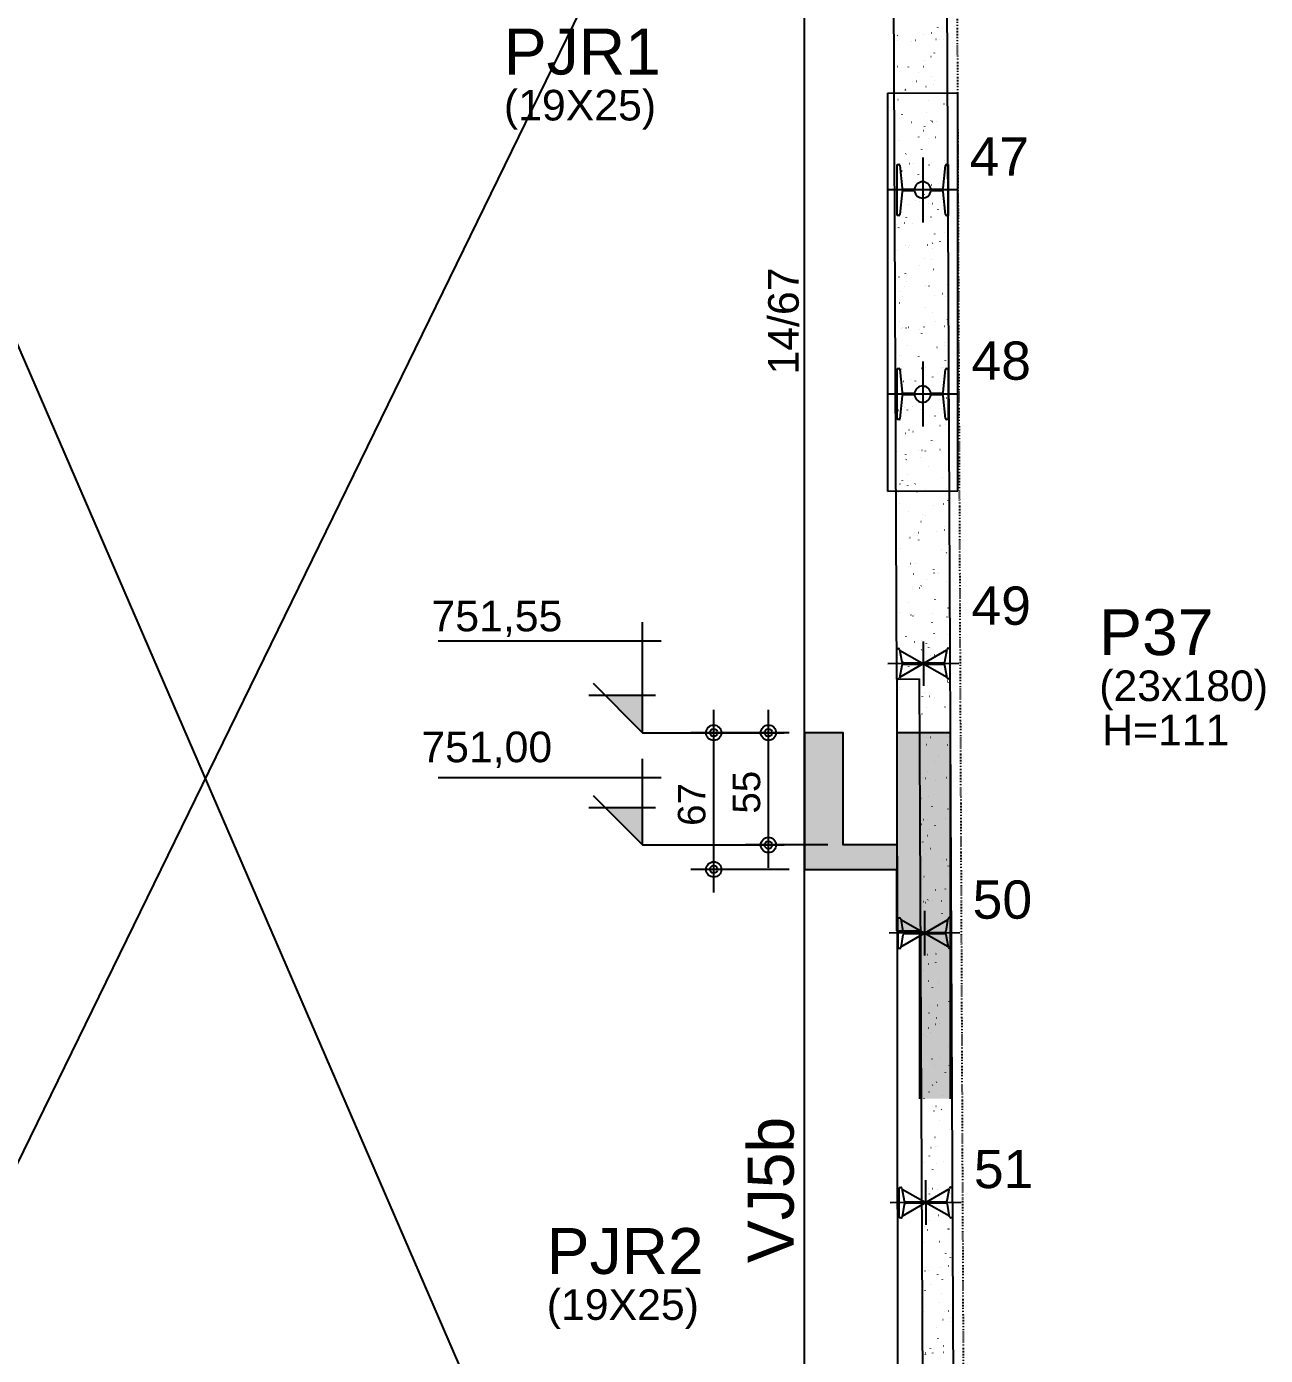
# Model space of a CAD drawing. Header units: millimetres. Extents: x 2609 to 8562, y 1432 to 7136.
# Drawn here: x 7110 to 7717, y 2843 to 3494 of the extents above; entities that cross this region are included whole.
import ezdxf

# ---------------------------------------------------------------- set-up
doc = ezdxf.new("R2010")
doc.units = ezdxf.units.MM
doc.linetypes.add('ESTILO_TQS_0003', pattern=[1.5, 0.5, -0.4, 0.1, -0.5])
for name, color, linetype in [('1', 4, 'Continuous'), ('12', 3, 'Continuous'), ('18', 9, 'Continuous'), ('19', 5, 'Continuous'), ('20', 4, 'Continuous'), ('24', 5, 'ESTILO_TQS_0003'), ('241', 12, 'Continuous'), ('26', 1, 'Continuous'), ('30', 15, 'Continuous'), ('32', 4, 'Continuous'), ('49', 20, 'Continuous'), ('51', 6, 'Continuous'), ('52', 21, 'Continuous'), ('8', 5, 'Continuous'), ('9', 3, 'Continuous')]:
    doc.layers.add(name, color=color, linetype=linetype)
doc.styles.get("Standard").update_dxf_attribs({"font": 'arial.ttf'})

# ---------------------------------------------------------------- blocks, each defined once
blk = doc.blocks.new('_H9EFD498501-003')
for p, q in [((3960.647255, 1777.667208), (3960.692912, 1777.726709)), ((3973.453138, 1778.155459), (3973.52636, 1778.171692)), ((3977.114248, 1778.967107), (3977.18747, 1778.98334)), ((3980.394035, 1781.644035), (3980.403824, 1781.718393)), ((3958.835319, 1775.305846), (3958.835319, 1775.305846)), ((3958.835319, 1775.305846), (3958.835319, 1775.305846)), ((3958.835319, 1775.305846), (3958.835319, 1775.305846)), ((3958.836969, 1774.939072), (3958.836969, 1774.939072)), ((3958.837076, 1774.915156), (3958.837076, 1774.915156)), ((3958.837076, 1774.915156), (3958.837076, 1774.915156)), ((3958.837076, 1774.915156), (3958.837076, 1774.915156)), ((3960.4083, 1775.007678), (3960.483229, 1775.01095)), ((3967.642722, 1774.8276), (3967.652511, 1774.901958)), ((3969.249877, 1775.39371), (3969.324806, 1775.396981)), ((3979.36524, 1775.835356), (3979.440169, 1775.838627)), ((3981.238456, 1775.917142), (3981.313384, 1775.920414)), ((3983.217296, 1775.455368), (3983.262953, 1775.51487)), ((3973.809024, 1765.343799), (3973.882247, 1765.360032)), ((3976.962272, 1767.303662), (3977.00793, 1767.363164)), ((3978.729826, 1769.003113), (3978.739615, 1769.077471)), ((3958.895004, 1762.03744), (3958.895004, 1762.03744)), ((3960.629028, 1762.421864), (3960.702251, 1762.438097)), ((3965.978513, 1762.186678), (3965.988302, 1762.261036)), ((3970.821392, 1759.300711), (3970.867049, 1759.360212)), ((3973.21839, 1762.424539), (3973.264047, 1762.484041)), ((3977.241827, 1757.700641), (3977.251616, 1757.775)), ((3958.927385, 1754.838885), (3958.927385, 1754.838885)), ((3958.927385, 1754.838885), (3958.927385, 1754.838885)), ((3958.927385, 1754.838885), (3958.927385, 1754.838885)), ((3964.566368, 1751.149005), (3964.612025, 1751.208507)), ((3968.077424, 1755.238385), (3968.152353, 1755.241656)), ((3969.950639, 1755.320171), (3970.025568, 1755.323442)), ((3974.531022, 1752.613304), (3974.604244, 1752.629537)), ((3978.192132, 1753.424953), (3978.265354, 1753.441186)), ((3978.792216, 1755.706203), (3978.867145, 1755.709474)), ((3958.952931, 1749.159725), (3958.952931, 1749.159725)), ((3958.952931, 1749.159725), (3958.952931, 1749.159725)), ((3958.952931, 1749.159725), (3958.952931, 1749.159725)), ((3960.822485, 1746.269882), (3960.868142, 1746.329384)), ((3964.490514, 1750.884206), (3964.500304, 1750.958565)), ((3975.651039, 1745.617407), (3975.660828, 1745.691766)), ((3958.97675, 1743.864474), (3958.97675, 1743.864474)), ((3958.97675, 1743.864474), (3958.97675, 1743.864474)), ((3958.97675, 1743.864474), (3958.97675, 1743.864474)), ((3962.899726, 1738.800972), (3962.909516, 1738.87533)), ((3974.886909, 1739.801645), (3974.960131, 1739.817878)), ((3983.392526, 1744.058042), (3983.438183, 1744.117544)), ((3959.010858, 1736.282009), (3959.010858, 1736.282009)), ((3959.017801, 1734.738698), (3959.017801, 1734.738698)), ((3959.017801, 1734.738698), (3959.017801, 1734.738698)), ((3961.706912, 1736.87971), (3961.780135, 1736.895943)), ((3967.5044, 1735.109231), (3967.579329, 1735.112503)), ((3973.98683, 1732.976485), (3973.99662, 1733.050844)), ((3977.137502, 1735.906337), (3977.183159, 1735.965838)), ((3977.619763, 1735.550877), (3977.694692, 1735.554149)), ((3979.492979, 1735.632664), (3979.567907, 1735.635935)), ((3961.235517, 1726.16005), (3961.245307, 1726.234408)), ((3970.996621, 1727.903385), (3971.042278, 1727.962887)), ((3973.393619, 1731.027214), (3973.439277, 1731.086715)), ((3975.608906, 1727.07115), (3975.682128, 1727.087383)), ((3979.270016, 1727.882799), (3979.343238, 1727.899032)), ((3959.068786, 1723.404294), (3959.068786, 1723.404294)), ((3959.068786, 1723.404294), (3959.068786, 1723.404294)), ((3959.068786, 1723.404294), (3959.068786, 1723.404294)), ((3964.741598, 1719.751679), (3964.787255, 1719.811181)), ((3972.498831, 1721.674014), (3972.508621, 1721.748372)), ((3959.108216, 1714.638511), (3959.108216, 1714.638511)), ((3959.108216, 1714.638511), (3959.108216, 1714.638511)), ((3959.108216, 1714.638511), (3959.108216, 1714.638511)), ((3959.118182, 1712.423101), (3959.118182, 1712.423101)), ((3959.118182, 1712.423101), (3959.118182, 1712.423101)), ((3959.118182, 1712.423101), (3959.118182, 1712.423101)), ((3959.747519, 1714.857579), (3959.757308, 1714.931937)), ((3960.997715, 1714.872556), (3961.043372, 1714.932058)), ((3966.331947, 1714.953906), (3966.406876, 1714.957178)), ((3968.205162, 1715.035692), (3968.280091, 1715.038964)), ((3975.964793, 1714.259491), (3976.038015, 1714.275724)), ((3977.046739, 1715.421724), (3977.121668, 1715.424995)), ((3983.567756, 1712.660717), (3983.613413, 1712.720218)), ((3983.659356, 1716.407215), (3983.669146, 1716.481573)), ((3959.126713, 1710.526578), (3959.196909, 1710.54214)), ((3959.128385, 1710.154792), (3959.128385, 1710.154792)), ((3959.128385, 1710.154792), (3959.128385, 1710.154792)), ((3959.128385, 1710.154792), (3959.128385, 1710.154792)), ((3962.784797, 1711.337556), (3962.858019, 1711.353789)), ((3970.908043, 1709.59078), (3970.917833, 1709.665138)), ((3973.568849, 1699.629888), (3973.614506, 1699.68939)), ((3976.68679, 1701.528996), (3976.760012, 1701.545229)), ((3977.312732, 1704.509011), (3977.358389, 1704.568513)), ((3980.3479, 1702.340645), (3980.421123, 1702.356877)), ((3981.995147, 1703.766293), (3982.004937, 1703.840651)), ((3959.18464, 1697.648863), (3959.18464, 1697.648863)), ((3959.18464, 1697.648863), (3959.18464, 1697.648863)), ((3959.198632, 1694.538324), (3959.198632, 1694.538324)), ((3959.198632, 1694.538324), (3959.198632, 1694.538324)), ((3959.479573, 1697.714248), (3959.552795, 1697.730481)), ((3965.758923, 1694.824753), (3965.833852, 1694.828024)), ((3969.243835, 1696.949858), (3969.253624, 1697.024216)), ((3971.171851, 1696.506059), (3971.217508, 1696.565561)), ((3975.874286, 1695.266399), (3975.949215, 1695.26967)), ((3977.747502, 1695.348185), (3977.82243, 1695.351457)), ((3964.916828, 1688.354354), (3964.962485, 1688.413855)), ((3977.042677, 1688.717336), (3977.115899, 1688.733569)), ((3980.507149, 1692.463821), (3980.516938, 1692.53818)), ((3959.242567, 1684.771147), (3959.242567, 1684.771147)), ((3959.242567, 1684.771147), (3959.242567, 1684.771147)), ((3959.242567, 1684.771147), (3959.242567, 1684.771147)), ((3959.259613, 1680.981729), (3959.259613, 1680.981729)), ((3959.259613, 1680.981729), (3959.259613, 1680.981729)), ((3959.259613, 1680.981729), (3959.259613, 1680.981729)), ((3960.201571, 1684.983753), (3960.274793, 1684.999986)), ((3961.172945, 1683.475231), (3961.218602, 1683.534732)), ((3963.862681, 1685.795402), (3963.935903, 1685.811635)), ((3967.755836, 1685.647386), (3967.765625, 1685.721745)), ((3978.916361, 1680.380587), (3978.92615, 1680.454946)), ((3983.742986, 1681.263391), (3983.788643, 1681.322893)), ((3959.289048, 1674.438137), (3959.289048, 1674.438137)), ((3959.289048, 1674.438137), (3959.289048, 1674.438137)), ((3959.289048, 1674.438137), (3959.289048, 1674.438137)), ((3964.58647, 1674.669428), (3964.661399, 1674.672699)), ((3966.165048, 1673.564152), (3966.174837, 1673.63851)), ((3966.459685, 1674.751214), (3966.534614, 1674.754485)), ((3975.301262, 1675.137245), (3975.376191, 1675.140517)), ((3977.487962, 1673.111686), (3977.533619, 1673.171187)), ((3977.764674, 1675.986842), (3977.837897, 1676.003075)), ((3981.425784, 1676.79849), (3981.499007, 1676.814723)), ((3959.300495, 1671.893432), (3959.300495, 1671.893432)), ((3959.300495, 1671.893432), (3959.300495, 1671.893432)), ((3960.557457, 1672.172094), (3960.63068, 1672.188327)), ((3973.744079, 1668.232563), (3973.789736, 1668.292064)), ((3977.252152, 1667.739665), (3977.261941, 1667.814024)), ((3964.500839, 1660.92323), (3964.510628, 1660.997588)), ((3964.940565, 1660.253247), (3965.013787, 1660.26948)), ((3971.347081, 1665.108734), (3971.392738, 1665.168235)), ((3978.120561, 1663.175182), (3978.193783, 1663.191415)), ((3959.358422, 1659.015716), (3959.358422, 1659.015716)), ((3959.358422, 1659.015716), (3959.358422, 1659.015716)), ((3959.358422, 1659.015716), (3959.358422, 1659.015716)), ((3959.379464, 1654.33795), (3959.379464, 1654.33795)), ((3959.379464, 1654.33795), (3959.379464, 1654.33795)), ((3961.279455, 1659.441599), (3961.352677, 1659.457832)), ((3964.013446, 1654.540274), (3964.088375, 1654.543546)), ((3965.092057, 1656.957028), (3965.137714, 1657.01653)), ((3974.128809, 1654.98192), (3974.203738, 1654.985192)), ((3975.764153, 1656.437194), (3975.773942, 1656.511552)), ((3976.002025, 1655.063707), (3976.076953, 1655.066978)), ((3984.843601, 1655.449738), (3984.91853, 1655.45301)), ((3959.401045, 1649.540356), (3959.401045, 1649.540356)), ((3959.401045, 1649.540356), (3959.401045, 1649.540356)), ((3959.401045, 1649.540356), (3959.401045, 1649.540356)), ((3961.348175, 1652.077905), (3961.393832, 1652.137407)), ((3963.01284, 1649.620758), (3963.02263, 1649.695117)), ((3978.842559, 1650.444688), (3978.915781, 1650.460921)), ((3982.503669, 1651.256336), (3982.576891, 1651.272569)), ((3983.918215, 1649.866065), (3983.963873, 1649.925567)), ((3959.416349, 1646.138001), (3959.416349, 1646.138001)), ((3959.416349, 1646.138001), (3959.416349, 1646.138001)), ((3961.635341, 1646.629939), (3961.708564, 1646.646172)), ((3974.173365, 1644.35396), (3974.183155, 1644.428318)), ((3977.663192, 1641.71436), (3977.708849, 1641.773861)), ((3959.46988, 1634.237763), (3959.46988, 1634.237763)), ((3959.46988, 1634.237763), (3959.46988, 1634.237763)), ((3959.46988, 1634.237763), (3959.46988, 1634.237763)), ((3961.422052, 1637.537524), (3961.431842, 1637.611883)), ((3962.840993, 1634.384949), (3962.915922, 1634.38822)), ((3964.714208, 1634.466735), (3964.789137, 1634.470007)), ((3966.018449, 1634.711093), (3966.091671, 1634.727326)), ((3973.555785, 1634.852767), (3973.630714, 1634.856038)), ((3973.919309, 1636.835237), (3973.964966, 1636.894738)), ((3979.198445, 1637.633028), (3979.271667, 1637.649261)), ((3983.671148, 1635.294413), (3983.746077, 1635.297685)), ((3985.260469, 1638.529473), (3985.270258, 1638.603831)), ((3959.474276, 1633.260285), (3959.474276, 1633.260285)), ((3959.474276, 1633.260285), (3959.474276, 1633.260285)), ((3959.474276, 1633.260285), (3959.474276, 1633.260285)), ((3962.357339, 1633.899445), (3962.430561, 1633.915678)), ((3971.522311, 1633.711408), (3971.567968, 1633.77091)), ((3972.509156, 1631.713038), (3972.518946, 1631.787396)), ((3959.520024, 1623.090185), (3959.520024, 1623.090185)), ((3959.757844, 1624.896602), (3959.767633, 1624.970961)), ((3962.713226, 1621.087785), (3962.786448, 1621.104018)), ((3965.267287, 1625.559703), (3965.312944, 1625.619204)), ((3979.920443, 1624.902533), (3979.993665, 1624.918766)), ((3983.581553, 1625.714182), (3983.654775, 1625.730415)), ((3983.77247, 1627.227001), (3983.78226, 1627.30136)), ((3959.532204, 1620.38257), (3959.532204, 1620.38257)), ((3959.532204, 1620.38257), (3959.532204, 1620.38257)), ((3959.542476, 1618.098983), (3959.542476, 1618.098983)), ((3959.542476, 1618.098983), (3959.542476, 1618.098983)), ((3959.542476, 1618.098983), (3959.542476, 1618.098983)), ((3961.523404, 1620.680579), (3961.569062, 1620.740081)), ((3971.021158, 1620.410566), (3971.030947, 1620.484924)), ((3972.383332, 1614.697442), (3972.458261, 1614.700713)), ((3974.256548, 1614.779228), (3974.331476, 1614.7825)), ((3982.181682, 1615.143767), (3982.191472, 1615.218125)), ((3983.098124, 1615.16526), (3983.173053, 1615.168531)), ((3984.093445, 1618.46874), (3984.139102, 1618.528241)), ((3959.560295, 1614.137576), (3959.560295, 1614.137576)), ((3959.560295, 1614.137576), (3959.560295, 1614.137576)), ((3962.267969, 1614.255796), (3962.342897, 1614.259067)), ((3963.435223, 1608.35729), (3963.508445, 1608.373523)), ((3967.096333, 1609.168939), (3967.169555, 1609.185172)), ((3969.43037, 1608.327332), (3969.440159, 1608.40169)), ((3977.838422, 1610.317034), (3977.884079, 1610.376536)), ((3980.276329, 1612.090874), (3980.349552, 1612.107107)), ((3959.590131, 1607.504854), (3959.590131, 1607.504854)), ((3959.590131, 1607.504854), (3959.590131, 1607.504854)), ((3959.590131, 1607.504854), (3959.590131, 1607.504854)), ((3971.697541, 1602.314082), (3971.743198, 1602.373584)), ((3974.094539, 1605.437911), (3974.140196, 1605.497413)), ((3980.517473, 1602.502845), (3980.527263, 1602.577204)), ((3963.79111, 1595.545631), (3963.864332, 1595.561864)), ((3967.766161, 1595.68641), (3967.77595, 1595.760768)), ((3980.998327, 1599.360379), (3981.071549, 1599.376612)), ((3981.925671, 1595.009935), (3982.0006, 1595.013206)), ((3983.798887, 1595.091721), (3983.873815, 1595.094992)), ((3984.659437, 1600.172028), (3984.732659, 1600.188261)), ((3959.648058, 1594.627139), (3959.648058, 1594.627139)), ((3959.648058, 1594.627139), (3959.648058, 1594.627139)), ((3959.650711, 1594.037389), (3959.650711, 1594.037389)), ((3959.650711, 1594.037389), (3959.650711, 1594.037389)), ((3959.650711, 1594.037389), (3959.650711, 1594.037389)), ((3961.095516, 1594.10047), (3961.170444, 1594.103742)), ((3961.698634, 1589.283254), (3961.744291, 1589.342755)), ((3962.968731, 1594.182257), (3963.04366, 1594.185528)), ((3965.442517, 1594.162377), (3965.488174, 1594.221878)), ((3971.810308, 1594.568288), (3971.885237, 1594.57156)), ((3979.029475, 1591.200374), (3979.039264, 1591.274732)), ((3959.683907, 1586.657611), (3959.683907, 1586.657611)), ((3959.683907, 1586.657611), (3959.683907, 1586.657611)), ((3959.683907, 1586.657611), (3959.683907, 1586.657611)), ((3964.513107, 1582.815136), (3964.58633, 1582.831369)), ((3966.278162, 1584.383938), (3966.287951, 1584.458297)), ((3968.174217, 1583.626785), (3968.24744, 1583.643018)), ((3981.354213, 1586.54872), (3981.427436, 1586.564953)), ((3984.268675, 1587.071414), (3984.314332, 1587.130916)), ((3959.705986, 1581.749423), (3959.705986, 1581.749423)), ((3959.705986, 1581.749423), (3959.705986, 1581.749423)), ((3959.705986, 1581.749423), (3959.705986, 1581.749423)), ((3977.438687, 1579.117139), (3977.448476, 1579.191498)), ((3978.013651, 1578.919709), (3978.059309, 1578.97921)), ((3959.741127, 1573.937202), (3959.741127, 1573.937202)), ((3959.741127, 1573.937202), (3959.741127, 1573.937202)), ((3959.763913, 1568.871707), (3959.763913, 1568.871707)), ((3959.763913, 1568.871707), (3959.763913, 1568.871707)), ((3960.522492, 1573.971317), (3960.59742, 1573.974588)), ((3964.687374, 1572.300704), (3964.697164, 1572.375063)), ((3964.868994, 1570.003477), (3964.942216, 1570.01971)), ((3970.637855, 1574.412963), (3970.712784, 1574.416235)), ((3971.872771, 1570.916757), (3971.918428, 1570.976258)), ((3972.51107, 1574.49475), (3972.585999, 1574.498021)), ((3974.269769, 1574.040586), (3974.315426, 1574.100087)), ((3981.352647, 1574.880781), (3981.427576, 1574.884053)), ((3982.076211, 1573.818225), (3982.149433, 1573.834458)), ((3985.737321, 1574.629873), (3985.738248, 1574.630079)), ((3965.617747, 1562.765051), (3965.663404, 1562.824553)), ((3975.774478, 1566.476217), (3975.784267, 1566.550576)), ((3959.82184, 1555.993992), (3959.82184, 1555.993992)), ((3959.82184, 1555.993992), (3959.82184, 1555.993992)), ((3959.82184, 1555.993992), (3959.82184, 1555.993992)), ((3961.873864, 1557.885928), (3961.919521, 1557.94543)), ((3963.023165, 1559.659782), (3963.032955, 1559.734141)), ((3965.590992, 1557.272982), (3965.664214, 1557.289215)), ((3969.252102, 1558.084631), (3969.325324, 1558.100864)), ((3982.432098, 1561.006565), (3982.50532, 1561.022798)), ((3959.825339, 1555.216238), (3959.825339, 1555.216238)), ((3959.825339, 1555.216238), (3959.825339, 1555.216238)), ((3959.825339, 1555.216238), (3959.825339, 1555.216238)), ((3959.831543, 1553.837015), (3959.831543, 1553.837015)), ((3961.223254, 1553.897778), (3961.298183, 1553.90105)), ((3970.064831, 1554.28381), (3970.13976, 1554.287081)), ((3974.286479, 1555.173746), (3974.296269, 1555.248104)), ((3980.180194, 1554.725456), (3980.255123, 1554.728728)), ((3982.05341, 1554.807242), (3982.128338, 1554.810514)), ((3984.443905, 1555.674089), (3984.489562, 1555.73359)), ((3985.447004, 1549.906947), (3985.456793, 1549.981305)), ((3959.879767, 1543.116276), (3959.879767, 1543.116276)), ((3959.879767, 1543.116276), (3959.879767, 1543.116276)), ((3961.535166, 1548.357311), (3961.544956, 1548.431669)), ((3965.946878, 1544.461322), (3966.0201, 1544.477555)), ((3972.695691, 1543.090512), (3972.705481, 1543.16487)), ((3978.188881, 1547.522383), (3978.234538, 1547.581885)), ((3983.154095, 1548.276071), (3983.227317, 1548.292304)), ((3959.944379, 1536.274077), (3959.954168, 1536.348435)), ((3972.048, 1539.519431), (3972.093658, 1539.578933)), ((3974.444999, 1542.64326), (3974.490656, 1542.702761)), ((3983.782795, 1537.266025), (3983.792584, 1537.340383)), ((3959.911663, 1536.025579), (3959.911663, 1536.025579)), ((3959.911663, 1536.025579), (3959.911663, 1536.025579)), ((3959.921959, 1533.736828), (3959.921959, 1533.736828)), ((3959.921959, 1533.736828), (3959.921959, 1533.736828)), ((3959.921959, 1533.736828), (3959.921959, 1533.736828)), ((3959.937695, 1530.238561), (3959.937695, 1530.238561)), ((3959.937695, 1530.238561), (3959.937695, 1530.238561)), ((3959.937695, 1530.238561), (3959.937695, 1530.238561)), ((3965.792977, 1531.367726), (3965.838634, 1531.427227)), ((3966.668876, 1531.730828), (3966.742098, 1531.747061)), ((3968.892378, 1534.128485), (3968.967307, 1534.131756)), ((3970.329986, 1532.542476), (3970.403208, 1532.558709)), ((3970.765593, 1534.210271), (3970.840522, 1534.213543)), ((3971.031482, 1530.44959), (3971.041272, 1530.523948)), ((3979.60717, 1534.596303), (3979.682099, 1534.599574)), ((3983.509982, 1535.464411), (3983.583204, 1535.480644)), ((3959.96677, 1523.774865), (3959.96677, 1523.774865)), ((3959.96677, 1523.774865), (3959.96677, 1523.774865)), ((3959.96677, 1523.774865), (3959.96677, 1523.774865)), ((3962.049094, 1526.488603), (3962.094751, 1526.548104)), ((3982.294796, 1525.963554), (3982.304586, 1526.037912)), ((3984.619135, 1524.276763), (3984.664792, 1524.336264)), ((3959.995622, 1517.360845), (3959.995622, 1517.360845)), ((3959.995622, 1517.360845), (3959.995622, 1517.360845)), ((3967.024762, 1518.919168), (3967.097984, 1518.935401)), ((3969.543484, 1519.147118), (3969.553273, 1519.221477)), ((3984.231979, 1522.733916), (3984.305202, 1522.750149)), ((3960.012374, 1513.636641), (3960.012374, 1513.636641)), ((3960.012374, 1513.636641), (3960.012374, 1513.636641)), ((3968.319354, 1513.999331), (3968.394283, 1514.002603)), ((3974.620228, 1511.245934), (3974.665885, 1511.305436)), ((3978.364111, 1516.125057), (3978.409768, 1516.184559)), ((3978.434717, 1514.440978), (3978.509646, 1514.444249)), ((3980.307933, 1514.522764), (3980.382861, 1514.526035)), ((3980.704008, 1513.880319), (3980.713798, 1513.954678)), ((3960.053549, 1504.48313), (3960.053549, 1504.48313)), ((3960.053549, 1504.48313), (3960.053549, 1504.48313)), ((3960.053549, 1504.48313), (3960.053549, 1504.48313)), ((3967.74676, 1506.188674), (3967.819982, 1506.204907)), ((3967.952696, 1507.063884), (3967.962485, 1507.138243)), ((3971.40787, 1507.000322), (3971.481092, 1507.016555)), ((3972.22323, 1508.122106), (3972.268887, 1508.181607)), ((3984.587866, 1509.922257), (3984.661088, 1509.93849)), ((3965.968207, 1499.9704), (3966.013864, 1500.029901)), ((3979.039799, 1501.239397), (3979.049589, 1501.313756)), ((3960.10279, 1493.536454), (3960.10279, 1493.536454)), ((3960.10279, 1493.536454), (3960.10279, 1493.536454)), ((3960.10279, 1493.536454), (3960.10279, 1493.536454)), ((3960.108201, 1492.333493), (3960.108201, 1492.333493)), ((3960.108201, 1492.333493), (3960.108201, 1492.333493)), ((3960.108201, 1492.333493), (3960.108201, 1492.333493)), ((3960.111476, 1491.605414), (3960.111476, 1491.605414)), ((3960.111476, 1491.605414), (3960.111476, 1491.605414)), ((3962.224324, 1495.091277), (3962.269981, 1495.150778)), ((3966.288487, 1494.422962), (3966.298276, 1494.497321)), ((3967.146901, 1493.844006), (3967.22183, 1493.847278)), ((3968.102646, 1493.377014), (3968.175869, 1493.393247)), ((3969.020116, 1493.925793), (3969.095045, 1493.929064)), ((3977.861693, 1494.311824), (3977.936622, 1494.315096)), ((3984.794365, 1492.879437), (3984.840022, 1492.938939)), ((3985.309864, 1497.191762), (3985.383086, 1497.207995)), ((3977.551801, 1489.936926), (3977.56159, 1490.011284)), ((3978.539341, 1484.727732), (3978.584998, 1484.787233)), ((3985.66575, 1484.380103), (3985.738972, 1484.396336)), ((3960.169404, 1478.727699), (3960.169404, 1478.727699)), ((3960.169404, 1478.727699), (3960.169404, 1478.727699)), ((3960.169404, 1478.727699), (3960.169404, 1478.727699)), ((3964.800488, 1483.120491), (3964.810278, 1483.194849)), ((3968.824644, 1480.646519), (3968.897866, 1480.662752)), ((3972.485754, 1481.458168), (3972.558976, 1481.474401)), ((3974.795458, 1479.848609), (3974.841115, 1479.90811)), ((3975.961013, 1477.853692), (3975.970802, 1477.92805)), ((3960.193206, 1473.436267), (3960.193206, 1473.436267)), ((3960.193206, 1473.436267), (3960.193206, 1473.436267)), ((3966.573877, 1473.714853), (3966.648806, 1473.718124)), ((3972.39846, 1476.72478), (3972.444117, 1476.784281)), ((3976.68924, 1474.156499), (3976.764169, 1474.159771)), ((3978.562456, 1474.238285), (3978.637384, 1474.241557)), ((3960.227331, 1465.849983), (3960.227331, 1465.849983)), ((3960.227331, 1465.849983), (3960.227331, 1465.849983)), ((3963.2097, 1471.037257), (3963.21949, 1471.111615)), ((3966.143436, 1468.573074), (3966.189094, 1468.632576)), ((3969.180531, 1467.83486), (3969.253753, 1467.851093)), ((3974.296804, 1465.21277), (3974.306593, 1465.287128)), ((3960.249633, 1460.89212), (3960.249633, 1460.89212)), ((3960.249633, 1460.89212), (3960.249633, 1460.89212)), ((3960.249633, 1460.89212), (3960.249633, 1460.89212)), ((3961.545491, 1458.396335), (3961.555281, 1458.470693)), ((3962.399554, 1463.693951), (3962.445211, 1463.753453)), ((3984.969595, 1461.482112), (3985.015252, 1461.541613)), ((3985.560118, 1460.726734), (3985.569907, 1460.801092)), ((3961.410061, 1457.367638), (3961.410061, 1457.367638)), ((3971.274463, 1455.408516), (3971.274463, 1455.408516)), ((3971.281625, 1453.816263), (3971.281625, 1453.816263)), ((3971.281625, 1453.816263), (3971.281625, 1453.816263)), ((3972.808805, 1453.910298), (3972.818595, 1453.984657)), ((3973.563638, 1455.916014), (3973.63686, 1455.932247)), ((3976.116216, 1454.027346), (3976.191145, 1454.030617)), ((3978.714571, 1453.330406), (3978.760228, 1453.389908)), ((3986.231579, 1454.468992), (3986.278757, 1454.471052)), ((3972.57369, 1445.327454), (3972.619347, 1445.386956)), ((3974.970688, 1448.451283), (3975.016345, 1448.510785)), ((3983.96933, 1448.643499), (3983.979119, 1448.717858)), ((3971.327117, 1443.702889), (3971.327117, 1443.702889)), ((3971.327117, 1443.702889), (3971.327117, 1443.702889)), ((3971.331671, 1442.690354), (3971.331671, 1442.690354)), ((3971.331671, 1442.690354), (3971.331671, 1442.690354)), ((3971.331671, 1442.690354), (3971.331671, 1442.690354)), ((3971.332389, 1442.5308), (3971.332389, 1442.5308)), ((3971.332389, 1442.5308), (3971.332389, 1442.5308)), ((3971.332389, 1442.5308), (3971.332389, 1442.5308)), ((3971.372039, 1433.716076), (3971.372039, 1433.716076)), ((3971.372039, 1433.716076), (3971.372039, 1433.716076)), ((3971.372039, 1433.716076), (3971.372039, 1433.716076)), ((3974.943763, 1433.872021), (3975.018692, 1433.875292)), ((3976.816979, 1433.953807), (3976.891907, 1433.957078)), ((3982.305121, 1436.002577), (3982.31491, 1436.076936)), ((3985.658555, 1434.339838), (3985.733484, 1434.34311)), ((3971.390316, 1429.653084), (3971.390316, 1429.653084)), ((3974.641522, 1430.37386), (3974.714745, 1430.390092)), ((3985.144824, 1430.084786), (3985.190481, 1430.144288)), ((3978.889801, 1421.93308), (3978.935458, 1421.992582)), ((3980.817122, 1424.700106), (3980.826912, 1424.774464)), ((3971.448242, 1416.775369), (3971.448242, 1416.775369)), ((3971.448242, 1416.775369), (3971.448242, 1416.775369)), ((3971.448242, 1416.775369), (3971.448242, 1416.775369)), ((3971.462454, 1413.615889), (3971.462454, 1413.615889)), ((3971.462454, 1413.615889), (3971.462454, 1413.615889)), ((3972.74892, 1413.930129), (3972.794577, 1413.98963)), ((3974.370739, 1413.742867), (3974.445668, 1413.746139)), ((3975.145918, 1417.053957), (3975.191575, 1417.113459)), ((3979.226334, 1412.616872), (3979.236124, 1412.69123)), ((3984.486102, 1414.184513), (3984.561031, 1414.187785)), ((3986.359318, 1414.2663), (3986.434246, 1414.269571)), ((3971.468546, 1412.261513), (3971.468546, 1412.261513)), ((3971.468546, 1412.261513), (3971.468546, 1412.261513)), ((3971.506168, 1403.897653), (3971.506168, 1403.897653)), ((3971.506168, 1403.897653), (3971.506168, 1403.897653)), ((3971.506168, 1403.897653), (3971.506168, 1403.897653)), ((3972.058296, 1404.020057), (3972.131519, 1404.03629)), ((3975.719406, 1404.831705), (3975.792629, 1404.847938)), ((3977.562125, 1399.97595), (3977.571915, 1400.050308)), ((3971.552868, 1393.515702), (3971.552868, 1393.515702)), ((3971.552868, 1393.515702), (3971.552868, 1393.515702)), ((3971.552868, 1393.515702), (3971.552868, 1393.515702)), ((3973.198286, 1393.587542), (3973.273215, 1393.590813)), ((3975.071502, 1393.669328), (3975.14643, 1393.6726)), ((3983.913078, 1394.05536), (3983.988007, 1394.058631)), ((3985.320054, 1398.68746), (3985.365711, 1398.746962)), ((3971.564095, 1391.019937), (3971.564095, 1391.019937)), ((3971.564095, 1391.019937), (3971.564095, 1391.019937)), ((3972.414183, 1391.208397), (3972.487405, 1391.22463)), ((3976.074127, 1388.673478), (3976.083916, 1388.747837)), ((3979.065031, 1390.535755), (3979.110688, 1390.595256)), ((3971.609975, 1380.820138), (3971.609975, 1380.820138)), ((3971.609975, 1380.820138), (3971.609975, 1380.820138)), ((3972.92415, 1382.532803), (3972.969807, 1382.592305)), ((3975.321148, 1385.656632), (3975.366805, 1385.716133)), ((3971.622021, 1378.142221), (3971.622021, 1378.142221)), ((3971.622021, 1378.142221), (3971.622021, 1378.142221)), ((3971.622021, 1378.142221), (3971.622021, 1378.142221)), ((3973.136181, 1378.477903), (3973.209403, 1378.494136)), ((3974.483339, 1376.590244), (3974.493128, 1376.664602)), ((3976.797291, 1379.289551), (3976.870513, 1379.305784)), ((3982.740625, 1373.900035), (3982.815554, 1373.903306)), ((3984.613841, 1373.981821), (3984.688769, 1373.985093)), ((3971.643283, 1373.415514), (3971.643283, 1373.415514)), ((3971.643283, 1373.415514), (3971.643283, 1373.415514)), ((3972.625262, 1373.458389), (3972.700191, 1373.46166)), ((3985.495284, 1367.290135), (3985.540941, 1367.349636)), ((3985.570442, 1370.765757), (3985.580232, 1370.840116)), ((3971.679948, 1365.264506), (3971.679948, 1365.264506)), ((3971.679948, 1365.264506), (3971.679948, 1365.264506)), ((3972.81913, 1363.949322), (3972.828919, 1364.023681)), ((3973.492067, 1365.666243), (3973.565289, 1365.682476)), ((3971.723305, 1355.625704), (3971.723305, 1355.625704)), ((3975.496378, 1354.259306), (3975.542035, 1354.318808)), ((3979.24026, 1359.138429), (3979.285917, 1359.197931)), ((3984.082444, 1359.463286), (3984.092233, 1359.537644)), ((3971.733697, 1353.315327), (3971.733697, 1353.315327)), ((3971.737874, 1352.38679), (3971.737874, 1352.38679)), ((3971.737874, 1352.38679), (3971.737874, 1352.38679)), ((3971.737874, 1352.38679), (3971.737874, 1352.38679)), ((3971.751405, 1349.378762), (3971.751405, 1349.378762)), ((3971.751405, 1349.378762), (3971.751405, 1349.378762)), ((3973.099379, 1351.135477), (3973.145037, 1351.194979)), ((3973.326025, 1353.38485), (3973.400953, 1353.388121)), ((3974.214065, 1352.935748), (3974.287287, 1352.951981)), ((3977.875175, 1353.747397), (3977.948397, 1353.76363)), ((3982.167601, 1353.770881), (3982.24253, 1353.774153)), ((3982.491656, 1347.380052), (3982.501445, 1347.45441)), ((3971.7958, 1339.509074), (3971.7958, 1339.509074)), ((3971.7958, 1339.509074), (3971.7958, 1339.509074)), ((3974.569951, 1340.124089), (3974.643174, 1340.140322)), ((3980.827447, 1334.73913), (3980.837236, 1334.813488)), ((3985.670514, 1335.892809), (3985.716171, 1335.952311)), ((3971.824112, 1333.21514), (3971.824112, 1333.21514)), ((3971.824112, 1333.21514), (3971.824112, 1333.21514)), ((3971.824112, 1333.21514), (3971.824112, 1333.21514)), ((3978.953059, 1328.205243), (3979.026281, 1328.221476)), ((3980.995148, 1333.615556), (3981.070077, 1333.618828)), ((3982.868364, 1333.697343), (3982.943292, 1333.700614)), ((3971.853727, 1326.631359), (3971.853727, 1326.631359)), ((3971.853727, 1326.631359), (3971.853727, 1326.631359)), ((3971.853727, 1326.631359), (3971.853727, 1326.631359)), ((3975.291949, 1327.393594), (3975.365171, 1327.409827)), ((3975.671607, 1322.861981), (3975.717265, 1322.921482)), ((3979.339448, 1323.436658), (3979.349238, 1323.511017)), ((3979.41549, 1327.741104), (3979.461147, 1327.800605)), ((3971.892834, 1317.937387), (3971.892834, 1317.937387)), ((3971.892834, 1317.937387), (3971.892834, 1317.937387)), ((3973.274609, 1319.738152), (3973.320266, 1319.797653)), ((3971.911653, 1313.753643), (3971.911653, 1313.753643)), ((3971.911653, 1313.753643), (3971.911653, 1313.753643)), ((3971.914526, 1313.114953), (3971.914526, 1313.114953)), ((3971.914526, 1313.114953), (3971.914526, 1313.114953)), ((3975.647835, 1314.581935), (3975.721058, 1314.598168)), ((3977.74866, 1311.353424), (3977.75845, 1311.427782)), ((3980.422124, 1313.486403), (3980.497053, 1313.489674)), ((3980.030943, 1302.663088), (3980.104165, 1302.679321)), ((3985.845744, 1304.495484), (3985.891401, 1304.554985)), ((3971.96958, 1300.875927), (3971.96958, 1300.875927)), ((3971.96958, 1300.875927), (3971.96958, 1300.875927)), ((3971.96958, 1300.875927), (3971.96958, 1300.875927)), ((3976.084451, 1298.712502), (3976.094241, 1298.78686)), ((3976.369833, 1301.85144), (3976.443055, 1301.867673)), ((3979.59072, 1296.343778), (3979.636377, 1296.403279)), ((3972.004941, 1293.014766), (3972.004941, 1293.014766)), ((3972.004941, 1293.014766), (3972.004941, 1293.014766)), ((3972.004941, 1293.014766), (3972.004941, 1293.014766)), ((3975.846837, 1291.464655), (3975.892494, 1291.524156)), ((3976.72572, 1289.03978), (3976.798942, 1289.056013)), ((3979.249671, 1293.331078), (3979.3246, 1293.334349)), ((3981.122887, 1293.412864), (3981.197815, 1293.416136)), ((3972.027506, 1287.998211), (3972.027506, 1287.998211)), ((3972.027506, 1287.998211), (3972.027506, 1287.998211)), ((3972.034263, 1286.496012), (3972.034263, 1286.496012)), ((3972.034263, 1286.496012), (3972.034263, 1286.496012)), ((3973.449839, 1288.340826), (3973.495496, 1288.400328)), ((3974.596453, 1287.410031), (3974.606242, 1287.484389)), ((3977.447717, 1276.309286), (3977.520939, 1276.325519)), ((3981.108827, 1277.120934), (3981.182049, 1277.137167)), ((3985.756977, 1282.143232), (3985.766767, 1282.21759)), ((3972.085432, 1275.120496), (3972.085432, 1275.120496)), ((3972.085432, 1275.120496), (3972.085432, 1275.120496)), ((3972.085432, 1275.120496), (3972.085432, 1275.120496)), ((3972.095355, 1272.914579), (3972.095355, 1272.914579)), ((3972.095355, 1272.914579), (3972.095355, 1272.914579)), ((3973.005665, 1275.326796), (3973.015454, 1275.401155)), ((3978.676647, 1273.201924), (3978.751576, 1273.205196)), ((3984.092768, 1269.50231), (3984.102558, 1269.576668)), ((3986.020974, 1273.098158), (3986.066631, 1273.157659)), ((3972.114938, 1268.561055), (3972.114938, 1268.561055)), ((3972.114938, 1268.561055), (3972.114938, 1268.561055)), ((3977.803604, 1263.497626), (3977.876826, 1263.513859)), ((3979.76595, 1264.946452), (3979.811607, 1265.005954)), ((3972.143359, 1262.24278), (3972.143359, 1262.24278)), ((3972.143359, 1262.24278), (3972.143359, 1262.24278)), ((3973.625069, 1256.9435), (3973.670726, 1257.003002)), ((3976.022067, 1260.067329), (3976.067724, 1260.126831)), ((3982.60477, 1258.199838), (3982.614559, 1258.274197)), ((3972.175692, 1255.054636), (3972.175692, 1255.054636)), ((3972.175692, 1255.054636), (3972.175692, 1255.054636)), ((3972.185769, 1252.814392), (3972.185769, 1252.814392)), ((3972.185769, 1252.814392), (3972.185769, 1252.814392)), ((3972.185769, 1252.814392), (3972.185769, 1252.814392)), ((3977.504194, 1253.046599), (3977.579123, 1253.049871)), ((3978.525601, 1250.767131), (3978.598824, 1250.783364)), ((3979.37741, 1253.128386), (3979.452338, 1253.131657)), ((3982.186711, 1251.57878), (3982.259934, 1251.595013)), ((3972.201285, 1249.365064), (3972.201285, 1249.365064)), ((3972.201285, 1249.365064), (3972.201285, 1249.365064)), ((3972.201285, 1249.365064), (3972.201285, 1249.365064)), ((3981.013982, 1246.116604), (3981.023771, 1246.190962)), ((3978.881488, 1237.955472), (3978.95471, 1237.971705)), ((3986.196203, 1241.700832), (3986.241861, 1241.760334)), ((3972.259212, 1236.487349), (3972.259212, 1236.487349)), ((3972.259212, 1236.487349), (3972.259212, 1236.487349)), ((3972.276184, 1232.714205), (3972.276184, 1232.714205)), ((3972.276184, 1232.714205), (3972.276184, 1232.714205)), ((3976.93117, 1232.917446), (3977.006099, 1232.920717)), ((3979.349773, 1233.475682), (3979.359562, 1233.55004)), ((3979.94118, 1233.549127), (3979.986837, 1233.608628)), ((3987.046533, 1233.359092), (3987.121462, 1233.362364)), ((3973.800299, 1225.546175), (3973.845956, 1225.605676)), ((3976.197297, 1228.670004), (3976.242954, 1228.729505)), ((3979.603486, 1225.224977), (3979.676708, 1225.24121)), ((3983.264596, 1226.036626), (3983.337818, 1226.052859)), ((3972.317122, 1223.613261), (3972.317122, 1223.613261)), ((3972.317122, 1223.613261), (3972.317122, 1223.613261)), ((3972.317138, 1223.609633), (3972.317138, 1223.609633)), ((3972.317138, 1223.609633), (3972.317138, 1223.609633)), ((3972.317138, 1223.609633), (3972.317138, 1223.609633)), ((3977.861774, 1222.173211), (3977.871564, 1222.247569)), ((3972.366598, 1212.614018), (3972.366598, 1212.614018)), ((3972.366598, 1212.614018), (3972.366598, 1212.614018)), ((3972.366598, 1212.614018), (3972.366598, 1212.614018)), ((3975.758717, 1212.762121), (3975.833646, 1212.765392)), ((3977.631933, 1212.843907), (3977.706861, 1212.847179)), ((3979.959372, 1212.413318), (3980.032594, 1212.429551)), ((3986.473509, 1213.229939), (3986.548438, 1213.23321)), ((3972.375064, 1210.731917), (3972.375064, 1210.731917)), ((3972.375064, 1210.731917), (3972.375064, 1210.731917)), ((3976.270986, 1210.089976), (3976.280776, 1210.164335)), ((3986.371433, 1210.303507), (3986.41709, 1210.363008)), ((3987.35809, 1204.26549), (3987.367879, 1204.339848)), ((3972.432991, 1197.854201), (3972.432991, 1197.854201)), ((3972.432991, 1197.854201), (3972.432991, 1197.854201)), ((3972.432991, 1197.854201), (3972.432991, 1197.854201)), ((3980.11641, 1202.151801), (3980.162067, 1202.211303)), ((3980.68137, 1199.682823), (3980.754592, 1199.699056)), ((3984.34248, 1200.494472), (3984.415702, 1200.510705)), ((3972.457013, 1192.51383), (3972.457013, 1192.51383)), ((3972.457013, 1192.51383), (3972.457013, 1192.51383)), ((3972.458551, 1192.171885), (3972.458551, 1192.171885)), ((3972.458551, 1192.171885), (3972.458551, 1192.171885)), ((3973.975529, 1194.148849), (3974.021186, 1194.208351)), ((3974.606777, 1197.449054), (3974.616567, 1197.523413)), ((3975.185693, 1192.632967), (3975.260622, 1192.636239)), ((3976.372527, 1197.272678), (3976.418184, 1197.332179)), ((3985.301056, 1193.074614), (3985.375985, 1193.077885)), ((3985.870091, 1192.963018), (3985.879881, 1193.037377)), ((3987.174272, 1193.1564), (3987.2492, 1193.159671)), ((3972.490917, 1184.976486), (3972.490917, 1184.976486)), ((3972.490917, 1184.976486), (3972.490917, 1184.976486)), ((3973.118779, 1186.146583), (3973.128568, 1186.220941)), ((3981.037256, 1186.871164), (3981.110478, 1186.887397)), ((3972.506571, 1181.496405), (3972.506571, 1181.496405)), ((3972.506571, 1181.496405), (3972.506571, 1181.496405)), ((3972.506571, 1181.496405), (3972.506571, 1181.496405)), ((3984.279303, 1180.879784), (3984.289093, 1180.954142)), ((3986.546663, 1178.906181), (3986.59232, 1178.965682)), ((3972.547427, 1172.413643), (3972.547427, 1172.413643)), ((3972.547427, 1172.413643), (3972.547427, 1172.413643)), ((3972.547427, 1172.413643), (3972.547427, 1172.413643)), ((3972.548844, 1172.09877), (3972.548844, 1172.09877)), ((3972.548844, 1172.09877), (3972.548844, 1172.09877)), ((3972.548844, 1172.09877), (3972.548844, 1172.09877)), ((3974.01324, 1172.477642), (3974.088169, 1172.480914)), ((3975.886456, 1172.559429), (3975.961384, 1172.5627)), ((3981.759254, 1174.140669), (3981.832476, 1174.156902)), ((3984.728032, 1172.94546), (3984.802961, 1172.948732)), ((3985.420364, 1174.952317), (3985.493586, 1174.96855)), ((3976.547757, 1165.875352), (3976.593414, 1165.934854)), ((3980.291639, 1170.754475), (3980.337297, 1170.813977)), ((3982.615094, 1168.238862), (3982.624884, 1168.31322)), ((3972.59998, 1160.73051), (3972.59998, 1160.73051)), ((3972.59998, 1160.73051), (3972.59998, 1160.73051)), ((3972.60677, 1159.221054), (3972.60677, 1159.221054)), ((3972.60677, 1159.221054), (3972.60677, 1159.221054)), ((3974.150758, 1162.751524), (3974.196416, 1162.811025)), ((3982.11514, 1161.329009), (3982.188363, 1161.345242)), ((3972.637842, 1152.313456), (3972.637842, 1152.313456)), ((3972.637842, 1152.313456), (3972.637842, 1152.313456)), ((3973.440216, 1152.348489), (3973.515145, 1152.35176)), ((3981.127096, 1156.936391), (3981.136885, 1157.010749)), ((3983.555579, 1152.790135), (3983.630508, 1152.793406)), ((3985.428795, 1152.871921), (3985.503723, 1152.875193)), ((3972.664696, 1146.343339), (3972.664696, 1146.343339)), ((3972.664696, 1146.343339), (3972.664696, 1146.343339)), ((3972.664696, 1146.343339), (3972.664696, 1146.343339)), ((3982.837138, 1148.598515), (3982.91036, 1148.614748)), ((3986.498248, 1149.410163), (3986.57147, 1149.426396)), ((3986.721893, 1147.508855), (3986.76755, 1147.568357)), ((3979.536308, 1144.853156), (3979.546097, 1144.927515)), ((3980.466869, 1139.35715), (3980.512526, 1139.416651)), ((3972.722623, 1133.465623), (3972.722623, 1133.465623)), ((3972.722623, 1133.465623), (3972.722623, 1133.465623)), ((3976.722986, 1134.478027), (3976.768644, 1134.537528)), ((3983.193025, 1135.786855), (3983.266247, 1135.803088)), ((3972.728256, 1132.213269), (3972.728256, 1132.213269)), ((3974.140979, 1132.27495), (3974.215907, 1132.278221)), ((3974.325988, 1131.354198), (3974.371645, 1131.413699)), ((3977.872099, 1132.212234), (3977.881888, 1132.286593)), ((3982.982555, 1132.660982), (3983.057484, 1132.664253))]:
    blk.add_line(p, q)

msp = doc.modelspace()

# ---------------------------------------------------------------- linework, layer by layer
for p, q in [((7411.89, 3148.41), (7411.89, 3202.62)), ((7311.82, 3193.44), (7420.99, 3193.44)), ((7387.66, 3172.64), (7411.89, 3148.41)), ((7385.54, 3166.74), (7418.26, 3166.74)), ((7411.89, 3148.41), (7481.18, 3148.41)), ((7411.89, 3093.41), (7411.89, 3135.62)), ((7311.82, 3126.44), (7420.99, 3126.44)), ((7385.54, 3111.74), (7418.26, 3111.74)), ((7387.66, 3117.64), (7411.89, 3093.41)), ((7411.89, 3093.41), (7481.18, 3093.41))]:
    msp.add_line(p, q)
at = {"layer": '1'}
msp.add_line((7536.45, 3174.68), (7537.28, 2167.81), dxfattribs=at)
msp.add_lwpolyline([(7491.18, 2472.31), (7491.18, 3726.81)], dxfattribs=at)
at = {"layer": '18'}
for points in [[(7536.51, 3093.41), (7510.18, 3093.41), (7510.18, 3148.41), (7491.18, 3148.41), (7491.18, 3081.41), (7536.52, 3081.41)], [(7562.55, 3148.41), (7536.46, 3148.41), (7536.46, 3093.41)], [(7562.55, 3148.41), (7562.55, 2969.11)], [(7536.46, 3108.41), (7536.46, 3051.41), (7536.46, 3081.41)], [(7536.46, 3051.41), (7547.55, 3051.41), (7547.55, 2969.11)]]:
    msp.add_lwpolyline(points, dxfattribs=at)
at = {"layer": '20'}
for points in [[(7393.56, 3166.74), (7411.89, 3148.41), (7411.89, 3166.74)], [(7393.56, 3166.74), (7411.89, 3166.74), (7393.56, 3166.74)], [(7393.56, 3111.74), (7411.89, 3093.41), (7411.89, 3111.74)], [(7393.56, 3111.74), (7411.89, 3111.74), (7393.56, 3111.74)]]:
    msp.add_solid(points, dxfattribs=at)
at = {"layer": '24'}
msp.add_line((7556.02, 5713.61), (7573.18, 1899.47), dxfattribs=at)
at = {"layer": '241'}
for p, q in [((6938.18, 2594), (7491.18, 3726.81)), ((6938.18, 3725.48), (7536.96, 2342.24))]:
    msp.add_line(p, q, dxfattribs=at)
at = {"layer": '26', "color": 3, "linetype": 'Continuous'}
for p, q in [((7446.75, 3070.16), (7446.75, 3159.66)), ((7473.56, 3082.16), (7473.56, 3159.66)), ((7483.68, 3148.41), (7435.5, 3148.41)), ((7483.68, 3148.41), (7462.31, 3148.41)), ((7491.18, 3148.41), (7491.18, 3148.41)), ((7491.18, 3148.41), (7491.18, 3148.41)), ((7502.68, 3093.41), (7462.31, 3093.41)), ((7510.18, 3093.41), (7510.18, 3093.41)), ((7483.68, 3081.41), (7435.5, 3081.41)), ((7491.18, 3081.41), (7491.18, 3081.41))]:
    msp.add_line(p, q, dxfattribs=at)
for centre, radius in [((7446.75, 3148.41), 3.75), ((7473.56, 3148.41), 3.75), ((7446.75, 3148.41), 1.87), ((7473.56, 3148.41), 1.87), ((7473.56, 3093.41), 3.75), ((7473.56, 3093.41), 1.87), ((7446.75, 3081.41), 3.75), ((7446.75, 3081.41), 1.87)]:
    msp.add_circle(centre, radius, dxfattribs=at)
at = {"layer": '30'}
for points in [[(7491.18, 3148.41), (7510.18, 3148.41), (7491.18, 3081.41)], [(7510.18, 3148.41), (7510.18, 3093.41), (7491.18, 3081.41)], [(7536.46, 3081.41), (7536.46, 3093.41), (7562.55, 3148.41)], [(7536.46, 3093.41), (7536.46, 3148.41), (7562.55, 3148.41)], [(7562.55, 3148.41), (7547.55, 3051.41), (7536.46, 3081.41)], [(7562.55, 2969.11), (7547.55, 2969.11), (7562.55, 3148.41)], [(7547.55, 2969.11), (7547.55, 3051.41), (7562.55, 3148.41)], [(7491.18, 3081.41), (7510.18, 3093.41), (7536.46, 3081.41)], [(7510.18, 3093.41), (7536.46, 3093.41), (7536.46, 3081.41)], [(7547.55, 3051.41), (7536.46, 3051.41), (7536.46, 3081.41)]]:
    msp.add_solid(points, dxfattribs=at)
at = {"layer": '32', "linetype": 'Continuous'}
for p, q in [((7531.84, 3461.74), (7566.34, 3461.89)), ((7531.84, 3266.73), (7566.34, 3266.89))]:
    msp.add_line(p, q, dxfattribs=at)
at = {"layer": '32'}
for p, q in [((7531.84, 3461.74), (7531.84, 3266.73)), ((7566.34, 3266.89), (7566.34, 3461.89))]:
    msp.add_line(p, q, dxfattribs=at)
at = {"layer": '49'}
for p, q in [((7548.68, 6235.38), (7568.16, 1904.45)), ((7536.45, 3174.68), (7534.66, 3571.67)), ((7536.45, 3174.68), (7547.44, 3174.72)), ((7547.44, 3174.72), (7550.93, 2400.22))]:
    msp.add_line(p, q, dxfattribs=at)
at = {"layer": '51'}
for p, q in [((7536.59, 3401.79), (7536.59, 3426.79)), ((7536.59, 3426.79), (7537.35, 3426.79)), ((7537.96, 3426.31), (7539.02, 3415.17)), ((7549.09, 3430.2), (7549.09, 3398.38)), ((7559.17, 3415.17), (7560.23, 3426.31)), ((7560.84, 3426.79), (7561.59, 3426.79)), ((7561.59, 3426.79), (7561.59, 3401.79)), ((7565.94, 3414.29), (7532.24, 3414.29)), ((7539.02, 3413.42), (7537.96, 3402.27)), ((7539.63, 3414.69), (7545.11, 3414.69)), ((7545.11, 3413.9), (7539.63, 3413.9)), ((7553.07, 3414.69), (7558.56, 3414.69)), ((7558.56, 3413.9), (7553.07, 3413.9)), ((7560.23, 3402.27), (7559.17, 3413.42)), ((7537.35, 3401.79), (7536.59, 3401.79)), ((7561.59, 3401.79), (7560.84, 3401.79)), ((7536.59, 3301.79), (7536.59, 3326.79)), ((7536.59, 3326.79), (7537.35, 3326.79)), ((7549.09, 3330.2), (7549.09, 3298.38)), ((7560.84, 3326.79), (7561.59, 3326.79)), ((7561.59, 3326.79), (7561.59, 3301.79)), ((7537.96, 3326.31), (7539.02, 3315.17)), ((7559.17, 3315.17), (7560.23, 3326.31)), ((7565.94, 3314.29), (7532.24, 3314.29)), ((7539.63, 3314.69), (7545.11, 3314.69)), ((7545.11, 3313.9), (7539.63, 3313.9)), ((7553.07, 3314.69), (7558.56, 3314.69)), ((7558.56, 3313.9), (7553.07, 3313.9)), ((7539.02, 3313.42), (7537.96, 3302.27)), ((7560.23, 3302.27), (7559.17, 3313.42)), ((7537.35, 3301.79), (7536.59, 3301.79)), ((7561.59, 3301.79), (7560.84, 3301.79)), ((7549.36, 3193.14), (7549.46, 3171.32)), ((7536.38, 3189.67), (7537.13, 3189.68)), ((7536.45, 3174.68), (7536.38, 3189.67)), ((7537.74, 3189.2), (7538.83, 3183.06)), ((7537.81, 3188.82), (7561.01, 3175.64)), ((7537.87, 3175.54), (7560.95, 3188.93)), ((7559.98, 3183.16), (7561.02, 3189.3)), ((7561.62, 3189.79), (7562.38, 3189.79)), ((7562.38, 3189.79), (7562.44, 3174.79)), ((7566.76, 3182.31), (7532.06, 3182.16)), ((7538.84, 3181.31), (7537.81, 3175.16)), ((7539.44, 3182.58), (7559.37, 3182.67)), ((7559.38, 3181.88), (7539.45, 3181.8)), ((7561.08, 3175.27), (7559.99, 3181.4)), ((7537.2, 3174.68), (7536.45, 3174.68)), ((7562.44, 3174.79), (7561.69, 3174.79)), ((7549.96, 3061.14), (7550.05, 3039.33)), ((7537.04, 3042.68), (7536.97, 3057.68)), ((7536.97, 3057.68), (7537.73, 3057.68)), ((7538.34, 3057.2), (7539.43, 3051.06)), ((7538.4, 3056.83), (7561.61, 3043.64)), ((7538.46, 3043.54), (7561.55, 3056.93)), ((7560.57, 3051.16), (7561.61, 3057.31)), ((7562.22, 3057.79), (7562.97, 3057.79)), ((7562.97, 3057.79), (7563.04, 3042.79)), ((7567.35, 3050.31), (7532.66, 3050.16)), ((7539.44, 3049.31), (7538.4, 3043.17)), ((7540.04, 3050.58), (7559.97, 3050.67)), ((7559.97, 3049.89), (7540.04, 3049.8)), ((7561.67, 3043.27), (7560.58, 3049.41)), ((7537.79, 3042.68), (7537.04, 3042.68)), ((7563.04, 3042.79), (7562.28, 3042.79)), ((7537.63, 2910.68), (7537.57, 2925.68)), ((7537.57, 2925.68), (7538.32, 2925.68)), ((7538.93, 2925.2), (7540.02, 2919.07)), ((7539, 2924.83), (7562.2, 2911.65)), ((7539.06, 2911.54), (7562.14, 2924.93)), ((7550.55, 2929.15), (7550.65, 2907.33)), ((7561.17, 2919.16), (7562.2, 2925.31)), ((7562.81, 2925.79), (7563.56, 2925.8)), ((7563.56, 2925.8), (7563.63, 2910.8)), ((7567.95, 2918.32), (7533.25, 2918.16)), ((7540.03, 2917.31), (7538.99, 2911.17)), ((7540.63, 2918.59), (7560.56, 2918.68)), ((7560.56, 2917.89), (7540.64, 2917.8)), ((7562.27, 2911.27), (7561.18, 2917.41)), ((7538.39, 2910.68), (7537.63, 2910.68)), ((7563.63, 2910.8), (7562.88, 2910.79))]:
    msp.add_line(p, q, dxfattribs=at)
for centre, radius, start, end in [((7537.35, 3426.17), 0.625, 13.13877, 90), ((7560.84, 3426.17), 0.625, 90, 166.86123), ((7549.09, 3414.29), 4, 5.64414, 174.35586), ((7539.63, 3415.31), 0.625, 193.13885, 270.105), ((7539.63, 3413.27), 0.625, 90, 166.86123), ((7549.09, 3414.29), 4, 185.64414, 354.35586), ((7558.56, 3415.31), 0.625, 270, 346.86123), ((7558.56, 3413.27), 0.625, 13.13877, 90), ((7537.35, 3402.42), 0.625, 270, 346.86123), ((7560.84, 3402.42), 0.625, 193.13877, 270), ((7537.35, 3326.17), 0.625, 13.13877, 90), ((7560.84, 3326.17), 0.625, 90, 166.86123), ((7539.63, 3315.31), 0.625, 193.13885, 270.105), ((7539.63, 3313.27), 0.625, 90, 166.86123), ((7549.09, 3314.29), 4, 5.64414, 174.35586), ((7549.09, 3314.29), 4, 185.64414, 354.35586), ((7558.56, 3315.31), 0.625, 270, 346.86123), ((7558.56, 3313.27), 0.625, 13.13877, 90), ((7537.35, 3302.42), 0.625, 270, 346.86123), ((7560.84, 3302.42), 0.625, 193.13877, 270), ((7537.13, 3189.05), 0.625, 13.3965, 90.25773), ((7561.63, 3189.16), 0.625, 90.25773, 167.11895), ((7539.44, 3183.21), 0.625, 193.39658, 270.36272), ((7539.45, 3181.17), 0.625, 90.25773, 167.11895), ((7559.37, 3183.3), 0.625, 270.25773, 347.11895), ((7559.38, 3181.26), 0.625, 13.3965, 90.25773), ((7537.2, 3175.3), 0.625, 270.25773, 347.11895), ((7561.69, 3175.41), 0.625, 193.3965, 270.25773), ((7537.73, 3057.06), 0.625, 13.3965, 90.25773), ((7562.22, 3057.17), 0.625, 90.25773, 167.11895), ((7540.04, 3051.21), 0.625, 193.39658, 270.36272), ((7540.05, 3049.17), 0.625, 90.25773, 167.11895), ((7559.96, 3051.3), 0.625, 270.25773, 347.11895), ((7559.97, 3049.26), 0.625, 13.3965, 90.25773), ((7537.79, 3043.31), 0.625, 270.25773, 347.11895), ((7562.28, 3043.42), 0.625, 193.3965, 270.25773), ((7538.32, 2925.06), 0.625, 13.3965, 90.25773), ((7562.81, 2925.17), 0.625, 90.25773, 167.11895), ((7540.63, 2919.21), 0.625, 193.39658, 270.36272), ((7540.64, 2917.18), 0.625, 90.25773, 167.11895), ((7560.56, 2919.3), 0.625, 270.25773, 347.11895), ((7560.57, 2917.27), 0.625, 13.3965, 90.25773), ((7538.38, 2911.31), 0.625, 270.25773, 347.11895), ((7562.88, 2911.42), 0.625, 193.3965, 270.25773)]:
    msp.add_arc(centre, radius, start, end, dxfattribs=at)

# ---------------------------------------------------------------- block references
at = {"layer": '19'}
msp.add_blockref('_H9EFD498501-003', (3576.18, 1712.31), dxfattribs=at)

# ---------------------------------------------------------------- texts
at = {"layer": '1'}
for s, p in [('751,55', (7308.54, 3198.07)), ('751,00', (7303.56, 3133.94))]:
    msp.add_text(s, height=15, dxfattribs=at).set_placement(p)
at = {"layer": '12'}
for s, p in [('(19X25)', (7343.99, 3448.33)), ('(23x180)', (7635.56, 3163.9)), ('H=111', (7636.99, 3142.25)), ('(19X25)', (7364.98, 2860.75))]:
    msp.add_text(s, height=15, dxfattribs=at).set_placement(p)
msp.add_text('14/67', height=15, rotation=90, dxfattribs=at).set_placement((7488.41, 3323.87))
at = {"layer": '26', "color": 3, "linetype": 'Continuous'}
for s, p in [('55', (7469.51, 3108.76)), ('67', (7442.7, 3102.76))]:
    msp.add_text(s, height=13.5, rotation=90, dxfattribs=at).set_placement(p)
at = {"layer": '52'}
for s, p in [('47', (7572.08, 3421.31)), ('48', (7572.98, 3321.31)), ('49', (7572.98, 3201.28)), ('50', (7573.57, 3057.28)), ('51', (7574.17, 2925.29))]:
    msp.add_text(s, height=18.75, dxfattribs=at).set_placement(p)
at = {"layer": '8'}
msp.add_text('VJ5b', height=22.5, rotation=90, dxfattribs=at).set_placement((7485.94, 2888.57))
at = {"layer": '9'}
for s, p in [('PJR1', (7343.99, 3470.83)), ('P37', (7635.56, 3186.4)), ('PJR2', (7364.98, 2883.25))]:
    msp.add_text(s, height=22.5, dxfattribs=at).set_placement(p)

doc.saveas('drawing.dxf')
